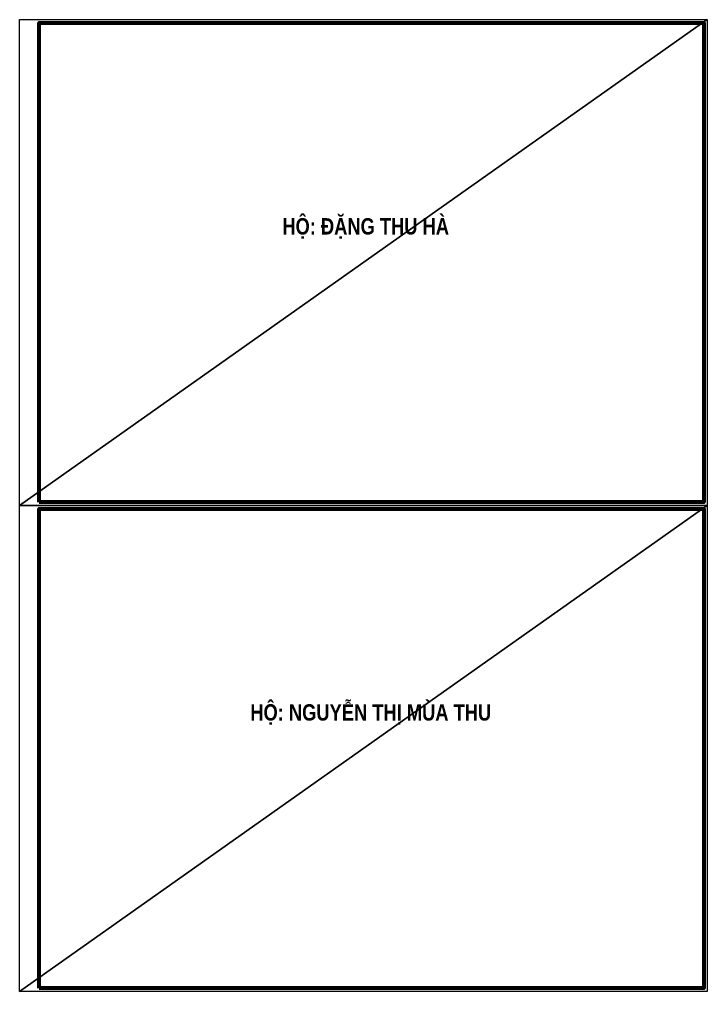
# Model space of a CAD drawing. Header units: millimetres. Extents: x 480521 to 6014615, y -961280 to 187869.
# Drawn here: x 680605 to 705745, y 134409 to 170049 of the extents above; entities that cross this region are included whole.
import ezdxf
from ezdxf.enums import TextEntityAlignment as Align

# ---------------------------------------------------------------- set-up
doc = ezdxf.new("R2010")
doc.units = ezdxf.units.MM
doc.header["$LTSCALE"] = 600
doc.header["$MEASUREMENT"] = 0
doc.layers.get('Defpoints').update_dxf_attribs({"lineweight": 0})
doc.layers.add('0-Text', color=31, linetype='Continuous')
doc.layers.add('KCS_Plotter', color=11, linetype='Continuous', plot=False)
doc.layers.add('Khungten_LCDI', color=7, linetype='Continuous', lineweight=25)
doc.styles.add('LC3', font='VHARIALB.TTF', dxfattribs={"width": 0.8})

msp = doc.modelspace()

# ---------------------------------------------------------------- linework, layer by layer
at = {"layer": 'Defpoints', "lineweight": 0}
for points in [[(680604.637, 152229.194), (680604.637, 170049.194), (705804.637, 170049.194), (705804.637, 152229.194)], [(680604.637, 134409.193), (680604.637, 152229.194), (705804.637, 152229.194), (705804.637, 134409.193)]]:
    msp.add_lwpolyline(points, close=True, dxfattribs=at)
at = {"layer": 'KCS_Plotter'}
for p, q in [((680604.637, 152229.194), (705804.637, 170049.194)), ((680604.637, 134409.193), (705804.637, 152229.194))]:
    msp.add_line(p, q, dxfattribs=at)
at = {"layer": 'Khungten_LCDI', "color": 5, "lineweight": 60}
for points in [[(681324.637, 152349.194), (681324.637, 169929.194), (705684.637, 169929.194), (705684.637, 152349.194)], [(681324.637, 134529.193), (681324.637, 152109.194), (705684.637, 152109.194), (705684.637, 134529.193)]]:
    msp.add_lwpolyline(points, close=True, dxfattribs=at)

# ---------------------------------------------------------------- texts
at = {"layer": '0-Text', "style": 'LC3', "width": 0.8}
for s, p in [('hé: ®Æng thu hµ', (696344.817, 162164.563)), ('hé: nguyÔn thÞ mïa thu', (697890.485, 144344.562))]:
    msp.add_text(s, height=600.00002, dxfattribs=at).set_placement(p, align=Align.RIGHT)

doc.saveas('drawing.dxf')
